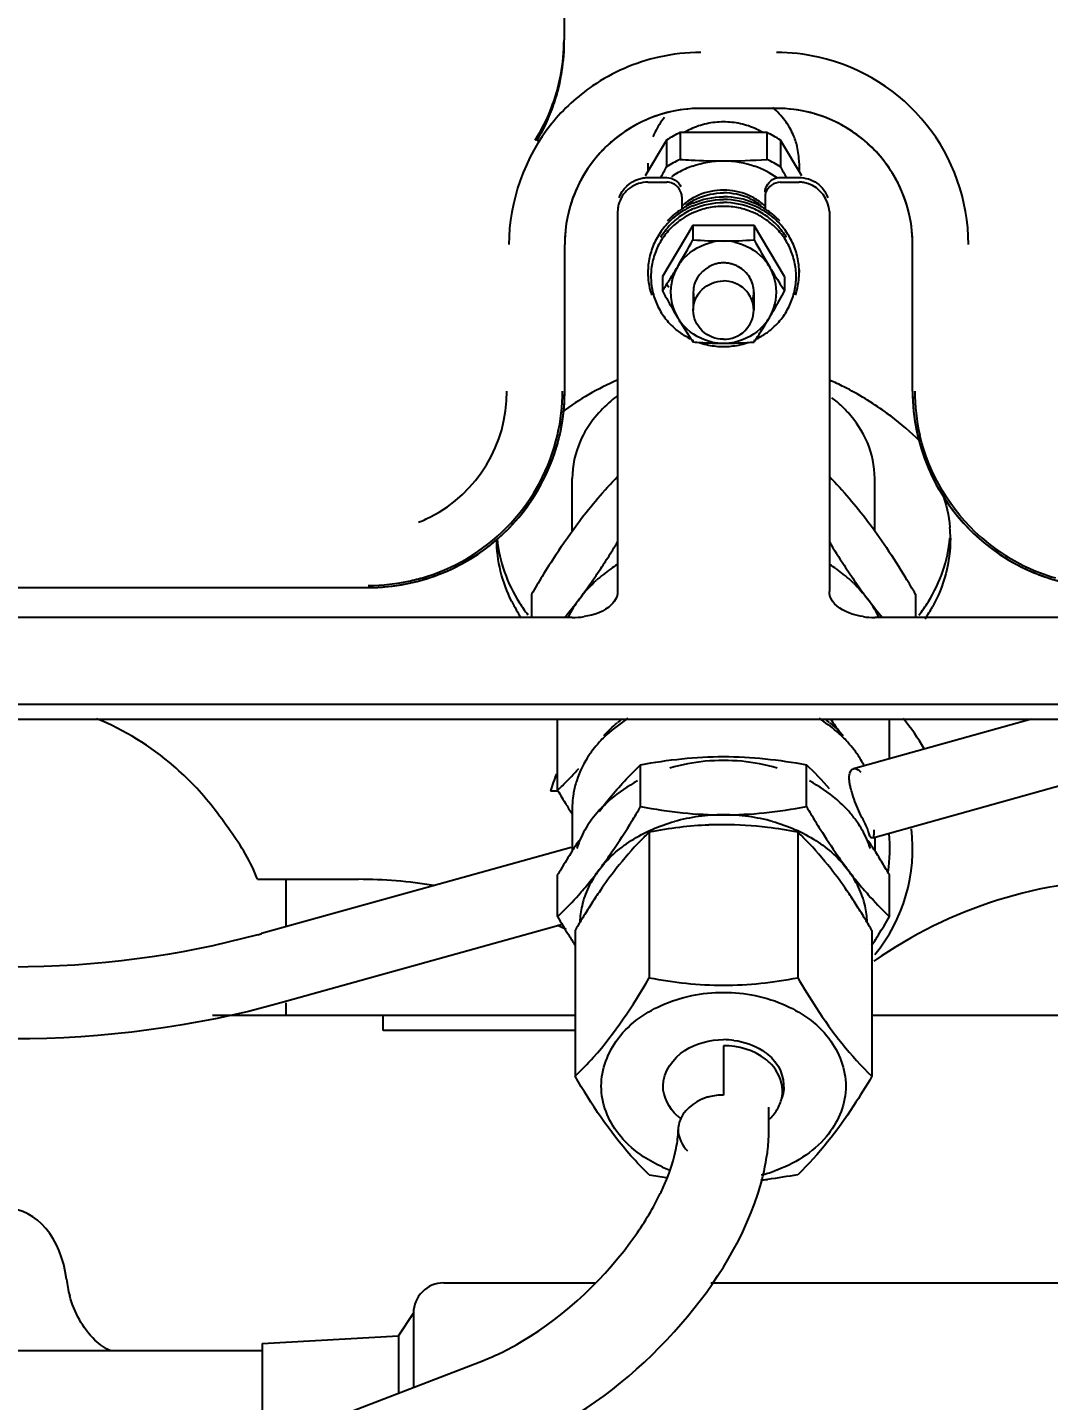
# Model space of a CAD drawing. Header units: millimetres. Extents: x 9130 to 9550, y -18883 to -17651.
# Drawn here: x 9354.284 to 9354.959, y -18045.991 to -18045.083 of the extents above; entities that cross this region are included whole.
import ezdxf

# ---------------------------------------------------------------- set-up
doc = ezdxf.new("R2010")
doc.units = ezdxf.units.MM
doc.layers.add('3884027_DKREDXF_CONTINUOUS_LINE', color=7, linetype='Continuous')
doc.styles.add('KOTE ZA MONNTAZU', font='simplex.shx', dxfattribs={"width": 0.7, "oblique": 8, "height": 3})
doc.dimstyles.new('KOTE ZA MONTAZU u cm', dxfattribs={"dimscale": 0, "dimtxt": 1.5, "dimasz": 1.5, "dimexe": 0.8, "dimexo": 0.1, "dimgap": 1, "dimtad": 1, "dimdec": 1, "dimlfac": 10, "dimzin": 12, "dimdsep": 46, "dimtxsty": 'KOTE ZA MONNTAZU', "dimcen": 1.5, "dimclrt": 1, "dimadec": 0, "dimazin": 0, "dimtfac": 1, "dimtdec": 1, "dimtmove": 0, "dimatfit": 3, "dimfxl": 1, "dimtolj": 2, "dimtzin": 0, "dimarcsym": 0})

# ---------------------------------------------------------------- blocks, each defined once
blk = doc.blocks.new('*D1102')
at = {"color": 0, "lineweight": -2, "transparency": 16777216}
for p, q in [((9345.4099, -18047.6265), (9345.4099, -18048.70739)), ((9359.4099, -18047.6265), (9359.4099, -18048.70739)), ((9346.0099, -18048.50739), (9358.8099, -18048.50739))]:
    blk.add_line(p, q, dxfattribs=at)
at = {"color": 0, "transparency": 16777216}
for points in [[(9346.0099, -18048.40739), (9346.0099, -18048.60739), (9345.4099, -18048.50739)], [(9358.8099, -18048.40739), (9358.8099, -18048.60739), (9359.4099, -18048.50739)]]:
    blk.add_solid(points, dxfattribs=at)
at = {"layer": 'Defpoints', "color": 0, "transparency": 16777216}
for p in [(9345.4099, -18047.5265), (9359.4099, -18047.5265), (9359.4099, -18048.50739)]:
    blk.add_point(p, dxfattribs=at)
at = {"color": 1, "transparency": 16777216, "insert": (9352.4099, -18047.70739), "char_height": 3, "width": 6.9231878, "attachment_point": 5, "style": 'KOTE ZA MONNTAZU'}
blk.add_mtext('\\A2;{\\H0.4x;140 cm}', dxfattribs=at)

msp = doc.modelspace()

# ---------------------------------------------------------------- linework, layer by layer
at = {"layer": '3884027_DKREDXF_CONTINUOUS_LINE', "color": 6, "linetype": 'Continuous'}
for p, q in [((9354.7789, -18045.1365), (9354.7289, -18045.1365)), ((9354.70628, -18045.15746), (9354.69211, -18045.18117)), ((9354.70628, -18045.15746), (9354.70628, -18045.17526)), ((9354.71523, -18045.15247), (9354.71523, -18045.17027)), ((9354.77258, -18045.15247), (9354.71523, -18045.15247)), ((9354.77258, -18045.15247), (9354.77258, -18045.17027)), ((9354.78152, -18045.15746), (9354.78152, -18045.17526)), ((9354.79569, -18045.18117), (9354.78152, -18045.15746)), ((9354.6939, -18045.17285), (9354.6939, -18045.17817)), ((9354.7939, -18045.17267), (9354.7939, -18045.17817)), ((9354.6939, -18045.18224), (9354.7064, -18045.18224)), ((9354.7814, -18045.18224), (9354.7939, -18045.18224)), ((9354.6939, -18045.18534), (9354.7064, -18045.18534)), ((9354.7814, -18045.18534), (9354.7939, -18045.18534)), ((9354.6739, -18045.20466), (9354.6739, -18045.45612)), ((9354.8139, -18045.20466), (9354.8139, -18045.45612)), ((9354.72369, -18045.21389), (9354.72369, -18045.22344)), ((9354.76411, -18045.21389), (9354.76411, -18045.22344)), ((9354.6389, -18045.3235), (9354.6389, -18045.2265)), ((9354.8689, -18045.3235), (9354.8689, -18045.2265)), ((9354.6939, -18045.2433), (9354.6939, -18045.24511)), ((9354.70349, -18045.2477), (9354.70349, -18045.25724)), ((9354.78432, -18045.2477), (9354.78432, -18045.25724)), ((9354.7939, -18045.2433), (9354.7939, -18045.24511)), ((9354.7239, -18045.25805), (9354.7239, -18045.26996)), ((9354.7639, -18045.25805), (9354.7639, -18045.26996)), ((9354.72369, -18045.28967), (9354.72369, -18045.29105)), ((9354.76411, -18045.28967), (9354.76411, -18045.29105)), ((9354.6439, -18045.41606), (9354.6439, -18045.38127)), ((9354.8439, -18045.41601), (9354.8439, -18045.38127)), ((9354.0589, -18045.4535), (9354.5089, -18045.4535)), ((9354.61688, -18045.45797), (9354.61688, -18045.47333)), ((9354.87092, -18045.45797), (9354.87092, -18045.47333)), ((9354.6439, -18045.47333), (9353.9039, -18045.47333)), ((9355.5839, -18045.47333), (9354.8439, -18045.47333)), ((9353.8339, -18045.53069), (9355.6539, -18045.53069)), ((9353.8339, -18045.54052), (9355.6539, -18045.54052)), ((9354.6342, -18045.58761), (9354.6342, -18045.54052)), ((9354.94751, -18045.54052), (9354.82983, -18045.57333)), ((9354.8536, -18045.5667), (9354.8536, -18045.54052)), ((9355.04928, -18045.56156), (9354.84261, -18045.61918)), ((9354.68905, -18045.5984), (9354.68905, -18045.57074)), ((9354.79875, -18045.5984), (9354.79875, -18045.57074)), ((9354.6342, -18045.58812), (9354.62947, -18045.58812)), ((9354.6439, -18045.5995), (9354.6439, -18045.62765)), ((9354.69483, -18045.61525), (9354.69483, -18045.71167)), ((9354.79298, -18045.61525), (9354.79298, -18045.71167)), ((9354.8439, -18045.61918), (9354.8439, -18045.62765)), ((9354.64312, -18045.62539), (9354.43852, -18045.68243)), ((9354.43568, -18045.6465), (9354.50258, -18045.6465)), ((9354.45464, -18045.67794), (9354.45464, -18045.6465)), ((9354.6342, -18045.67118), (9354.6342, -18045.64352)), ((9354.8536, -18045.67118), (9354.8536, -18045.64352)), ((9354.63736, -18045.67641), (9354.4513, -18045.72828)), ((9354.64575, -18045.68036), (9354.64575, -18045.77678)), ((9354.84205, -18045.68036), (9354.84205, -18045.77678)), ((9354.45464, -18045.7365), (9354.45464, -18045.72828)), ((9354.64575, -18045.7365), (9354.40607, -18045.7365)), ((9354.5189, -18045.7465), (9354.5189, -18045.7365)), ((9355.58575, -18045.7365), (9354.84205, -18045.7365)), ((9354.64575, -18045.7465), (9354.5189, -18045.7465)), ((9354.7739, -18045.81216), (9354.7739, -18045.79716)), ((9354.5589, -18045.9135), (9354.65877, -18045.9135)), ((9354.73558, -18045.9135), (9354.9939, -18045.9135)), ((9354.5289, -18045.9485), (9354.5389, -18045.9335)), ((9354.5389, -18045.9335), (9354.5389, -18045.98256)), ((9354.4389, -18045.9535), (9354.5289, -18045.9485)), ((9354.5289, -18045.9485), (9354.5289, -18045.9864)), ((9354.4389, -18045.9585), (9353.8089, -18045.9585)), ((9354.12482, -18046.14178), (9354.58515, -18045.96478))]:
    msp.add_line(p, q, dxfattribs=at)
at = {"layer": '3884027_DKREDXF_CONTINUOUS_LINE', "color": 7, "linetype": 'Continuous'}
for p, q in [((9354.7164, -18045.195), (9354.7164, -18045.20317)), ((9354.7714, -18045.195), (9354.7714, -18045.20317)), ((9354.72369, -18045.21389), (9354.70349, -18045.2477)), ((9354.76411, -18045.21389), (9354.72369, -18045.21389)), ((9354.78432, -18045.2477), (9354.76411, -18045.21389)), ((9354.70608, -18045.25204), (9354.70769, -18045.25473)), ((9354.7439, -18045.75655), (9354.7439, -18045.78918)), ((9354.4389, -18045.9535), (9354.4389, -18046.0035))]:
    msp.add_line(p, q, dxfattribs=at)
at = {"layer": '3884027_DKREDXF_CONTINUOUS_LINE', "color": 6, "linetype": 'Continuous'}
for centre, radius, start, end in [((9359.00686, -18045.06817), 4.3683, 179.99696, 180.30185), ((9354.50901, -18045.09205), 0.12961, 341.6956, 0.38377), ((9354.72897, -18045.22694), 0.12741, 90.0311, 102.60193), ((9354.77883, -18045.22694), 0.12741, 77.39957, 89.96908), ((9354.7789, -18045.22643), 0.1269, 359.96738, 77.38031), ((9354.72935, -18045.22693), 0.12756, 124.36176, 140.88464), ((9354.51307, -18045.09101), 0.12541, 328.02122, 338.66133), ((9354.51205, -18045.09311), 0.12639, 332.71044, 338.9266), ((9354.51082, -18045.09262), 0.12772, 338.92073, 341.68073), ((9354.7289, -18045.2265), 0.09, 90, 180), ((9354.74542, -18045.17349), 0.04866, 36.50734, 50.34484), ((9354.7789, -18045.2265), 0.09, 0, 90), ((9354.74382, -18045.19674), 0.05129, 102.43157, 114.91813), ((9354.74392, -18045.1973), 0.05186, 90.01647, 102.40606), ((9354.74389, -18045.1973), 0.05186, 77.59394, 89.98353), ((9354.74399, -18045.19674), 0.05129, 65.08187, 77.56843), ((9354.74553, -18045.17342), 0.04853, 23.77308, 36.51411), ((9354.51423, -18045.09422), 0.12394, 329.08385, 332.70571), ((9354.73988, -18045.17222), 0.04587, 154.00585, 158.45281), ((9354.74339, -18045.2135), 0.06721, 114.77584, 123.51901), ((9354.74356, -18045.19612), 0.05062, 114.94968, 119.87677), ((9354.74424, -18045.19612), 0.05062, 60.12323, 65.05032), ((9354.74441, -18045.2135), 0.06721, 56.48099, 65.22416), ((9354.74726, -18045.17264), 0.04663, 13.64661, 23.75567), ((9354.74716, -18045.17256), 0.04671, 0.08272, 13.52354), ((9353.74672, -18044.64285), 1.09736, 330.58486, 330.97652), ((9354.74339, -18045.23129), 0.06721, 114.77584, 123.51901), ((9354.74365, -18045.23239), 0.06111, 109.37714, 119.13466), ((9354.74831, -18044.65806), 0.51328, 266.30421, 267.12328), ((9354.74423, -18044.74442), 0.42682, 267.0889, 269.95608), ((9354.74418, -18045.23229), 0.06101, 54.72602, 70.61273), ((9354.74434, -18045.23144), 0.06737, 60.85251, 65.21874), ((9354.74457, -18045.23104), 0.06691, 56.47138, 60.85765), ((9355.73572, -18044.64584), 1.09123, 209.02272, 209.44279), ((9354.74328, -18045.23169), 0.06033, 119.15429, 124.05482), ((9354.69288, -18045.20506), 0.01902, 160.57837, 169.5217), ((9354.74329, -18045.24524), 0.0501, 121.27607, 125.05561), ((9354.7436, -18045.24577), 0.05072, 113.27325, 121.26956), ((9354.7436, -18045.24758), 0.05071, 113.27167, 120.26862), ((9354.74357, -18045.2328), 0.04037, 114.94622, 127.56354), ((9354.74383, -18045.25063), 0.04929, 101.60114, 113.24761), ((9354.74391, -18045.25111), 0.04977, 90.01339, 101.58055), ((9354.74389, -18045.25111), 0.04977, 78.41945, 89.98661), ((9354.74397, -18045.25063), 0.04929, 66.75239, 78.39886), ((9354.74423, -18045.2328), 0.04037, 52.43646, 65.05378), ((9354.7442, -18045.24577), 0.05072, 58.73044, 66.72675), ((9354.7442, -18045.24758), 0.05071, 59.73138, 66.72833), ((9354.74452, -18045.24524), 0.0501, 54.94439, 58.72393), ((9354.74299, -18045.24481), 0.04958, 125.05466, 136.97384), ((9354.74299, -18045.24662), 0.04958, 125.05466, 136.97384), ((9354.74302, -18045.24915), 0.04759, 125.05466, 136.97384), ((9354.74323, -18045.24696), 0.04999, 122.58882, 125.05775), ((9354.74331, -18045.24956), 0.0481, 121.23127, 125.05552), ((9354.74342, -18045.24726), 0.05034, 120.27202, 122.58929), ((9354.7436, -18045.25004), 0.04866, 113.27043, 121.22786), ((9354.7442, -18045.25004), 0.04866, 58.77214, 66.72957), ((9354.74449, -18045.24956), 0.0481, 54.94448, 58.76873), ((9354.74438, -18045.24726), 0.05034, 57.41071, 59.72798), ((9354.74457, -18045.24696), 0.04999, 54.94225, 57.41118), ((9354.74478, -18045.24915), 0.04759, 43.02616, 54.94534), ((9354.74481, -18045.24481), 0.04958, 43.02616, 54.94534), ((9354.74481, -18045.24662), 0.04958, 43.02616, 54.94534), ((9354.74148, -18045.2454), 0.04763, 149.13312, 161.37365), ((9354.74225, -18045.24589), 0.04854, 137.00678, 149.09429), ((9354.74231, -18045.24845), 0.0466, 137.00678, 149.09429), ((9354.74549, -18045.24845), 0.0466, 30.90571, 42.99322), ((9354.74555, -18045.24589), 0.04854, 30.90571, 42.99322), ((9354.74632, -18045.2454), 0.04763, 18.62635, 30.86688), ((9354.74092, -18045.24517), 0.04702, 161.41665, 173.76253), ((9354.74158, -18045.24798), 0.04573, 149.13312, 161.37365), ((9354.74391, -18045.26054), 0.03629, 90.01359, 101.58444), ((9354.74389, -18045.26054), 0.03629, 78.41556, 89.98641), ((9354.74622, -18045.24798), 0.04573, 18.62635, 30.86688), ((9354.74688, -18045.24517), 0.04702, 6.23747, 18.58335), ((9354.74104, -18045.24776), 0.04514, 161.41665, 173.76253), ((9354.74276, -18045.25861), 0.03399, 137.01306, 149.09151), ((9354.74505, -18045.25861), 0.03399, 30.90849, 42.98694), ((9354.74676, -18045.24776), 0.04514, 6.23747, 18.58335), ((9354.74058, -18045.24511), 0.04668, 173.79277, 180.0017), ((9354.74062, -18045.24511), 0.04672, 179.99974, 183.3025), ((9354.74052, -18045.24512), 0.04662, 183.30223, 186.20924), ((9354.74071, -18045.2477), 0.04481, 173.79277, 186.20723), ((9355.13941, -18045.02285), 0.42547, 210.86871, 211.51216), ((9354.74558, -18045.25826), 0.03336, 18.63084, 30.86366), ((9355.16977, -18045.00391), 0.46125, 211.54747, 213.31465), ((9354.74709, -18045.2477), 0.04481, 353.79277, 6.20723), ((9354.74722, -18045.24511), 0.04668, 359.9983, 6.20723), ((9354.74729, -18045.24512), 0.04662, 353.79076, 356.69777), ((9354.74718, -18045.24511), 0.04672, 356.6975, 0.00026), ((9354.74092, -18045.24505), 0.04702, 186.23747, 198.58335), ((9354.74104, -18045.24764), 0.04514, 186.23747, 198.58335), ((9354.24655, -18044.96279), 0.61311, 329.99986, 331.29698), ((9354.74676, -18045.24764), 0.04514, 341.41665, 353.76253), ((9354.74688, -18045.24505), 0.04702, 341.41665, 353.76253), ((9354.74158, -18045.24742), 0.04573, 198.62635, 210.86688), ((9354.74622, -18045.24742), 0.04573, 329.13312, 341.37365), ((9354.74231, -18045.24695), 0.0466, 210.90571, 222.99322), ((9355.09269, -18045.04813), 0.44177, 210.89347, 213.02941), ((9354.7424, -18045.25773), 0.03357, 210.8725, 214.62396), ((9354.74505, -18045.25749), 0.03399, 317.01306, 329.09151), ((9354.40901, -18045.05666), 0.42547, 328.48784, 329.13129), ((9354.74558, -18045.25784), 0.03336, 329.13634, 341.36916), ((9354.3812, -18045.04018), 0.4578, 329.14657, 329.96169), ((9354.74549, -18045.24695), 0.0466, 317.00678, 329.09429), ((9354.74283, -18045.24646), 0.04731, 223.00147, 230.36395), ((9354.74312, -18045.24612), 0.04776, 230.3554, 234.94125), ((9354.74282, -18045.25744), 0.03407, 214.62862, 222.98263), ((9354.39634, -18045.04881), 0.44037, 327.25354, 328.47934), ((9354.74468, -18045.24612), 0.04776, 305.05875, 309.6446), ((9354.74498, -18045.24646), 0.04731, 309.63605, 316.99853), ((9354.7435, -18045.24554), 0.04845, 234.96194, 243.93274), ((9355.16546, -18045.00107), 0.52844, 213.00601, 213.28093), ((9354.74844, -18044.96098), 0.33099, 265.71232, 266.62074), ((9354.74383, -18045.24475), 0.04931, 251.89512, 258.40277), ((9354.74538, -18045.01272), 0.27917, 266.62239, 267.66215), ((9354.74391, -18045.24429), 0.04977, 258.41945, 269.98661), ((9354.74401, -18045.04751), 0.24435, 267.64894, 269.97362), ((9354.74391, -18045.25557), 0.03629, 258.41556, 269.98641), ((9354.74389, -18045.25557), 0.03629, 270.01359, 281.58444), ((9354.74355, -18045.03542), 0.25644, 270.07754, 273.51493), ((9354.74389, -18045.24429), 0.04977, 270.01339, 281.58055), ((9354.74397, -18045.24475), 0.04931, 281.59721, 288.17058), ((9354.73926, -18044.95966), 0.33232, 273.45269, 274.28779), ((9354.32395, -18045.00213), 0.52651, 326.71953, 326.99773), ((9354.35521, -18045.02245), 0.48923, 326.99833, 327.26167), ((9354.7443, -18045.24554), 0.04844, 296.07776, 305.0381), ((9354.73831, -18045.49), 0.18951, 63.27292, 66.40735), ((9354.73409, -18045.49834), 0.19886, 54.07699, 63.26713), ((9354.5089, -18045.3235), 0.13, 270, 0), ((9354.50796, -18045.32421), 0.09267, 297.10433, 0.43609), ((9354.50844, -18045.32348), 0.12901, 346.94211, 359.98915), ((9354.72754, -18045.39808), 0.0894, 126.76644, 130.53769), ((9354.76146, -18045.39671), 0.08758, 46.11393, 51.80179), ((9354.9989, -18045.3235), 0.13, 180, 270), ((9354.99936, -18045.32348), 0.12901, 180.01074, 193.05668), ((9354.76554, -18045.3924), 0.08164, 43.18036, 46.08065), ((9354.76728, -18045.39076), 0.07925, 41.96535, 43.16993), ((9354.73196, -18045.50132), 0.20252, 52.70467, 54.08407), ((9354.72459, -18045.51067), 0.21443, 45.91795, 52.65249), ((9354.5089, -18045.32356), 0.12854, 287.50362, 346.92837), ((9354.50731, -18045.32291), 0.09412, 291.81119, 297.09757), ((9354.80637, -18045.4214), 0.08753, 0.31315, 5.07118), ((9354.99924, -18045.32306), 0.12913, 228.6984, 244.70261), ((9354.14185, -18045.0985), 0.62337, 327.46197, 328.59527), ((9355.31882, -18045.11537), 0.59142, 211.37748, 213.13527), ((9355.1231, -18045.75178), 0.58526, 146.85894, 148.51228), ((9354.23941, -18045.16074), 0.50765, 326.16848, 327.46222), ((9354.73088, -18045.52829), 0.1067, 122.39349, 125.39365), ((9354.75692, -18045.52829), 0.1067, 54.60635, 57.60651), ((9355.20204, -18045.19148), 0.45203, 213.14874, 214.91623), ((9354.50889, -18045.32346), 0.12864, 282.58682, 287.49682), ((9355.27976, -18045.84804), 0.76913, 148.49295, 149.52558), ((9354.34272, -18045.23087), 0.38278, 323.0541, 325.79009), ((9354.28752, -18045.19281), 0.44983, 325.73355, 326.14914), ((9354.72519, -18045.52076), 0.09726, 128.63557, 132.31433), ((9354.7282, -18045.52452), 0.10207, 125.39331, 128.63945), ((9354.7596, -18045.52452), 0.10207, 51.36055, 54.60669), ((9354.76261, -18045.52076), 0.09726, 47.68566, 51.36443), ((9354.20185, -18045.85173), 0.77633, 30.47765, 31.4279), ((9354.99893, -18045.32342), 0.12868, 244.75863, 253.94212), ((9354.50882, -18045.32307), 0.12903, 270.0337, 282.57555), ((9354.76504, -18045.51807), 0.09363, 46.15134, 47.67207), ((9355.13463, -18045.23851), 0.36983, 214.91889, 216.97368), ((9354.69616, -18045.4163), 0.10327, 206.65652, 213.58174), ((9354.70164, -18045.40477), 0.10977, 212.35309, 217.44606), ((9354.3944, -18045.26949), 0.31826, 320.74734, 323.01811), ((9355.08981, -18045.27228), 0.31371, 216.97014, 219.87242), ((9354.78587, -18045.40463), 0.11008, 322.36627, 328.10349), ((9354.78974, -18045.41507), 0.10553, 325.93348, 330.97938), ((9354.41122, -18045.28308), 0.29664, 320.08811, 320.72534), ((9354.64394, -18045.4221), 0.05122, 269.95931, 278.67742), ((9354.84386, -18045.4221), 0.05122, 261.32258, 270.04069), ((9354.78087, -18045.50582), 0.07352, 26.24993, 27.435), ((9354.72942, -18045.61077), 0.08781, 126.73693, 129.34462), ((9354.75838, -18045.61077), 0.08781, 50.65595, 53.26305), ((9355.1226, -18045.33555), 0.36984, 213.66725, 215.27923), ((9354.7589, -18045.6265), 0.135, 29.40726, 39.73008), ((9354.7184, -18045.60727), 0.07652, 139.15067, 143.52372), ((9354.72262, -18045.61097), 0.08214, 132.84059, 139.12716), ((9354.76222, -18045.61408), 0.08644, 47.12367, 49.15284), ((9354.76518, -18045.61097), 0.08214, 40.87284, 47.15941), ((9354.76941, -18045.60727), 0.07652, 36.47637, 40.84933), ((9354.7158, -18045.60532), 0.07328, 143.54075, 145.57385), ((9354.772, -18045.60532), 0.07328, 34.42615, 36.45935), ((9354.77489, -18045.6034), 0.06981, 27.33613, 34.46024), ((9354.46513, -18045.41034), 0.24497, 315.0008, 318.346), ((9354.74339, -18045.69376), 0.12585, 95.26161, 106.123), ((9354.7439, -18045.69832), 0.13043, 84.6974, 95.3026), ((9354.74441, -18045.69376), 0.12585, 73.877, 84.73839), ((9354.62773, -18045.74984), 0.24764, 41.2018, 46.32041), ((9354.7589, -18045.6265), 0.135, 158.3588, 163.48243), ((9354.45907, -18045.4043), 0.25353, 313.98762, 315.00387), ((9354.70491, -18045.59986), 0.06104, 162.16026, 170.06409), ((9354.45477, -18045.39987), 0.2597, 313.70247, 313.99022), ((9355.21203, -18045.24755), 0.67047, 210.47765, 211.4279), ((9354.70269, -18045.59951), 0.05879, 173.2091, 179.98457), ((9354.70363, -18045.59962), 0.05974, 170.08566, 173.2157), ((9355.11259, -18045.30823), 0.55398, 211.43612, 212.21506), ((9354.11347, -18045.25968), 0.66785, 328.53982, 329.52373), ((9354.74421, -18045.33621), 0.26765, 264.15833, 269.93457), ((9354.74359, -18045.3362), 0.26766, 270.06547, 275.84275), ((9355.37433, -18045.25968), 0.66785, 210.47627, 211.46018), ((9354.77036, -18045.65151), 0.07531, 34.46328, 40.41509), ((9354.18807, -18045.3051), 0.58051, 328.29347, 328.52106), ((9354.74324, -18045.72271), 0.1188, 97.65831, 105.53902), ((9354.74503, -18045.8614), 0.25106, 92.47093, 96.91313), ((9354.74389, -18045.72727), 0.12342, 89.99353, 97.67439), ((9354.74392, -18045.84115), 0.23079, 90.00472, 92.41289), ((9354.74391, -18045.72727), 0.12342, 82.32561, 90.00647), ((9354.74456, -18045.72271), 0.1188, 74.46098, 82.34169), ((9355.28125, -18045.31648), 0.55881, 211.4736, 212.0922), ((9354.77427, -18045.64879), 0.07054, 29.62833, 34.44084), ((9355.04455, -18045.88001), 0.47354, 146.83202, 147.78874), ((9354.85053, -18045.77785), 0.22514, 135.78959, 142.0615), ((9354.85088, -18045.77859), 0.22591, 133.69312, 135.71827), ((9354.63692, -18045.77859), 0.22591, 44.28155, 46.30688), ((9354.63727, -18045.77785), 0.22514, 37.93795, 44.21021), ((9354.44324, -18045.88002), 0.47356, 32.21128, 33.16737), ((9354.7589, -18045.6265), 0.11, 320.60573, 6.9855), ((9354.7539, -18045.6265), 0.1, 351.23794, 5.90019), ((9355.14587, -18045.94358), 0.59316, 147.81015, 149.20529), ((9354.38728, -18045.91537), 0.53975, 31.70324, 32.2199), ((9354.40645, -18045.44814), 0.31941, 323.02634, 325.08169), ((9355.08134, -18045.44814), 0.3194, 214.91894, 216.97368), ((9354.31502, -18045.95987), 0.62461, 30.81455, 31.69298), ((9354.50258, -18045.9465), 0.3, 80.45515, 90), ((9355.25657, -18046.01003), 0.72227, 149.17351, 149.50657), ((9354.44206, -18045.4749), 0.27486, 320.7474, 323.01811), ((9355.04574, -18045.4749), 0.27486, 216.98188, 219.25334), ((9355.01522, -18045.9465), 0.3, 90, 124.95969), ((9354.23123, -18046.01003), 0.72227, 30.49343, 30.82649), ((9354.46378, -18045.49264), 0.24682, 314.05631, 318.3326), ((9354.4606, -18045.48998), 0.25096, 318.36216, 320.73561), ((9354.96978, -18045.8639), 0.37225, 145.70202, 147.19827), ((9354.51801, -18045.8639), 0.37226, 32.80154, 34.29766), ((9355.02719, -18045.48999), 0.25095, 219.26515, 221.63877), ((9355.02402, -18045.49264), 0.24682, 221.66833, 225.94369), ((9354.7055, -18045.6767), 0.0566, 167.02493, 178.03607), ((9355.04696, -18045.91365), 0.46408, 147.19695, 148.46291), ((9354.44083, -18045.91366), 0.46409, 31.53699, 32.80286), ((9354.7823, -18045.6767), 0.0566, 1.96394, 12.97507), ((9354.45509, -18045.48376), 0.25925, 313.70228, 314.07259), ((9355.1957, -18045.34086), 0.65145, 210.46702, 211.67852), ((9355.14526, -18045.97409), 0.57947, 148.45385, 149.35174), ((9354.34254, -18045.97409), 0.57947, 30.64827, 31.54605), ((9354.29315, -18045.34149), 0.65023, 328.30465, 329.53375), ((9355.03271, -18045.48376), 0.25925, 225.92741, 226.29772), ((9354.28348, -18045.12636), 0.57728, 285.31148, 285.5793), ((9354.50258, -18045.9465), 0.3, 62.75668, 63.98152), ((9355.08434, -18045.40941), 0.52068, 211.69457, 212.61017), ((9355.21468, -18046.01542), 0.66026, 149.33671, 149.50475), ((9354.27312, -18046.01542), 0.66026, 30.49525, 30.66329), ((9354.38273, -18045.3965), 0.54511, 327.90369, 328.27718), ((9354.41934, -18045.41949), 0.50187, 327.38109, 327.90548), ((9354.65142, -18045.81143), 0.12251, 353.94455, 355.6813), ((9354.65612, -18045.8118), 0.11779, 355.68538, 356.82249), ((9354.66256, -18045.81212), 0.11134, 356.80386, 359.97813), ((9354.74042, -18045.75327), 0.09136, 246.18702, 249.2451), ((9354.7567, -18045.50938), 0.33822, 259.4591, 261.40148), ((9354.74086, -18045.57771), 0.2692, 275.89047, 276.85063), ((9354.74549, -18045.74796), 0.097, 284.08174, 289.23966), ((9354.60258, -18045.80152), 0.17243, 341.96974, 344.02113), ((9354.5589, -18045.9335), 0.02, 90, 180)]:
    msp.add_arc(centre, radius, start, end, dxfattribs=at)
at = {"layer": '3884027_DKREDXF_CONTINUOUS_LINE', "color": 7, "linetype": 'Continuous'}
for centre, radius, start, end in [((9354.74391, -18045.23203), 0.04148, 90.01339, 101.58055), ((9354.74417, -18045.23109), 0.04049, 54.97511, 66.73004), ((9354.74357, -18045.24739), 0.04859, 113.26996, 125.02489), ((9354.74321, -18045.23046), 0.03973, 125.05564, 132.7072), ((9354.74423, -18045.24739), 0.04859, 54.97511, 66.73004), ((9354.74459, -18045.23046), 0.03973, 47.2928, 54.94436), ((9354.74302, -18045.24656), 0.04759, 125.05466, 136.97384), ((9354.74478, -18045.24656), 0.04759, 43.02616, 54.94534), ((9354.74231, -18045.24586), 0.0466, 137.00678, 149.09429), ((9354.74549, -18045.24586), 0.0466, 30.90571, 42.99322), ((9354.33292, -18045.01326), 0.44367, 327.34109, 328.27219), ((9354.74184, -18045.25809), 0.03294, 161.43427, 178.2306), ((9354.34898, -18045.02318), 0.4248, 328.27186, 329.12867), ((9354.74223, -18045.25826), 0.03336, 149.13634, 161.36916), ((9354.28542, -18044.98274), 0.50013, 326.71096, 327.33442), ((9355.2261, -18044.97126), 0.59574, 208.68814, 210.18125), ((9354.74261, -18045.25808), 0.01871, 164.43336, 179.9288), ((9354.74261, -18045.25803), 0.01871, 180.0712, 195.56664), ((9354.74519, -18045.25803), 0.01871, 344.43336, 359.9288), ((9354.74223, -18045.25784), 0.03336, 198.63084, 210.86366), ((9355.09988, -18045.04413), 0.45, 210.24058, 210.86042), ((9354.74391, -18045.80453), 0.05197, 82.37214, 90.00636), ((9354.74334, -18045.82536), 0.03612, 104.46405, 108.46403), ((9354.75984, -18045.78641), 0.02306, 348.31666, 1.25449), ((9354.73724, -18045.77661), 0.03558, 227.66274, 232.26429), ((9354.73184, -18045.81219), 0.01794, 164.63244, 179.89392)]:
    msp.add_arc(centre, radius, start, end, dxfattribs=at)
at = {"layer": '3884027_DKREDXF_CONTINUOUS_LINE', "color": 6, "linetype": 'Continuous'}
for centre, major_axis, ratio, start_param, end_param in [((9354.7289, -18045.2265), (-0.09, 0), 1, -1.31477, -0.887459), ((9354.7289, -18045.2265), (0, -0.09), 1, -3.141593, -2.885567), ((9354.7789, -18045.2265), (0, -0.09), 1, -3.397619, -3.141593), ((9354.7789, -18045.2265), (-0.09, 0), 1, -1.870212, -1.826822), ((9354.7789, -18045.2265), (0, -0.09), 1, -3.824908, -3.441009), ((9354.7289, -18045.2265), (0, -0.09), 1, -2.458255, -2.36567), ((9354.7789, -18045.2265), (-0.09, 0), 1, -2.436957, -2.254112), ((9354.7289, -18045.2265), (-0.09, 0), 1, -0.794873, -0.704607), ((9354.7289, -18045.2265), (0, -0.09), 1, -2.275403, -1.903488), ((9354.7789, -18045.2265), (0, -0.09), 1, -4.18031, -4.007753), ((9354.7789, -18045.2265), (-0.09, 0), 1, -2.873898, -2.609514), ((9354.7289, -18045.2265), (0, -0.09), 1, -1.838491, -1.570796), ((9354.7289, -18045.2265), (-0.09, 0), 1, -0.332692, -0.267694), ((9354.7789, -18045.2265), (0, -0.09), 1, 1.570796, 1.838491), ((9354.7439, -18045.55139), (0, -0.24981), 0.830023, -2.795945, -2.599452), ((9354.5089, -18045.3235), (-0.13, 0), 1, 2.891632, 3.141593), ((9354.9989, -18045.3235), (-0.13, 0), 1, 0, 0.208007), ((9354.5089, -18045.3235), (0, -0.13), 1, 1.121301, 1.320835), ((9354.9989, -18045.3235), (0, -0.13), 1, -1.362789, -1.328546), ((9354.9989, -18045.3235), (-0.13, 0), 1, 0.24225, 0.677345), ((9354.5089, -18045.3235), (-0.13, 0), 1, 2.486384, 2.692097), ((9354.5089, -18045.3235), (0, -0.13), 1, 0.872583, 0.915588), ((9354.5089, -18045.3235), (-0.13, 0), 1, 2.24737, 2.44338), ((9354.9989, -18045.3235), (0, -0.13), 1, -0.893452, -0.461437), ((9354.5089, -18045.3235), (-0.13, 0), 1, 2.004597, 2.20994), ((9354.5089, -18045.3235), (0, -0.13), 1, 0.639143, 0.676573), ((9354.5089, -18045.3235), (0, -0.13), 1, 0.195236, 0.4338), ((9354.9989, -18045.3235), (-0.13, 0), 1, 1.10936, 1.183237), ((9354.9989, -18045.3235), (0, -0.13), 1, -0.387559, 0), ((9354.5089, -18045.3235), (-0.13, 0), 1, 1.570796, 1.766032), ((9354.26996, -18045.92003), (0, -0.0557), 0.718116, -4.549165, -3.141593), ((9354.3489, -18045.90193), (0, -0.0557), 0.718116, -1.407573, -1.201887)]:
    msp.add_ellipse(centre, major_axis=major_axis, ratio=ratio, start_param=start_param, end_param=end_param, dxfattribs=at)
for points in [[(9354.62988, -18045.13665), (9354.6355, -18045.12227), (9354.63845, -18045.10657), (9354.63844, -18045.09113)], [(9354.70117, -18045.1026), (9354.68563, -18045.10608), (9354.67051, -18045.11265), (9354.65735, -18045.12163)], [(9354.63038, -18045.14645), (9354.61253, -18045.16843), (9354.60198, -18045.19819), (9354.602, -18045.22651)], [(9354.70492, -18045.14248), (9354.70246, -18045.14542), (9354.70033, -18045.14867), (9354.69866, -18045.15211)], [(9354.72337, -18045.17474), (9354.72992, -18045.17243), (9354.73696, -18045.17124), (9354.7439, -18045.17124)], [(9354.7439, -18045.17124), (9354.75346, -18045.17124), (9354.76303, -18045.17088), (9354.77258, -18045.17027)], [(9354.7439, -18045.17124), (9354.75084, -18045.17124), (9354.75788, -18045.17243), (9354.76443, -18045.17474)], [(9354.67487, -18045.1956), (9354.67674, -18045.18995), (9354.68211, -18045.18511), (9354.68777, -18045.18325)], [(9354.7064, -18045.18224), (9354.71006, -18045.18224), (9354.71418, -18045.18484), (9354.71562, -18045.18821)], [(9354.7714, -18045.1919), (9354.7714, -18045.18828), (9354.77422, -18045.18433), (9354.77758, -18045.18299)], [(9354.7939, -18045.18224), (9354.79802, -18045.18224), (9354.80235, -18045.18354), (9354.80569, -18045.18595)], [(9354.68211, -18045.18906), (9354.67886, -18045.1914), (9354.67628, -18045.19495), (9354.67495, -18045.19874)], [(9354.6939, -18045.18534), (9354.68978, -18045.18534), (9354.68545, -18045.18665), (9354.68211, -18045.18906)], [(9354.7164, -18045.195), (9354.7164, -18045.19139), (9354.71358, -18045.18744), (9354.71022, -18045.18609)], [(9354.72655, -18045.19619), (9354.73192, -18045.1937), (9354.73798, -18045.19237), (9354.7439, -18045.19237)], [(9354.76126, -18045.19619), (9354.75588, -18045.1937), (9354.74982, -18045.19237), (9354.7439, -18045.19237)], [(9354.7814, -18045.18534), (9354.77754, -18045.18534), (9354.77317, -18045.18834), (9354.77192, -18045.19199)], [(9354.8139, -18045.20466), (9354.8139, -18045.19701), (9354.80731, -18045.18874), (9354.80004, -18045.18636)], [(9354.80569, -18045.18595), (9354.80895, -18045.1883), (9354.81152, -18045.19184), (9354.81285, -18045.19563)], [(9354.72356, -18045.19918), (9354.72992, -18045.19644), (9354.73698, -18045.195), (9354.7439, -18045.195)], [(9354.72356, -18045.20099), (9354.72992, -18045.19826), (9354.73698, -18045.19682), (9354.7439, -18045.19682)], [(9354.76424, -18045.19918), (9354.75788, -18045.19644), (9354.75082, -18045.195), (9354.7439, -18045.195)], [(9354.76424, -18045.20099), (9354.75788, -18045.19826), (9354.75082, -18045.19682), (9354.7439, -18045.19682)], [(9354.71359, -18045.24115), (9354.71708, -18045.23531), (9354.72042, -18045.22939), (9354.72369, -18045.22344)], [(9354.71789, -18045.23543), (9354.72276, -18045.2302), (9354.72962, -18045.22642), (9354.73662, -18045.22498)], [(9354.72369, -18045.22344), (9354.73042, -18045.22394), (9354.73716, -18045.22424), (9354.7439, -18045.22424)], [(9354.7439, -18045.22424), (9354.75064, -18045.22424), (9354.75739, -18045.22394), (9354.76411, -18045.22344)], [(9354.75118, -18045.22498), (9354.75818, -18045.22642), (9354.76504, -18045.2302), (9354.76991, -18045.23543)], [(9354.76411, -18045.22344), (9354.76738, -18045.22939), (9354.77072, -18045.23531), (9354.77421, -18045.24115)], [(9354.77719, -18045.2685), (9354.77941, -18045.2619), (9354.77941, -18045.25421), (9354.77719, -18045.2476)], [(9354.73662, -18045.29112), (9354.72962, -18045.28968), (9354.72276, -18045.2859), (9354.71789, -18045.28067)], [(9354.76991, -18045.28067), (9354.76504, -18045.2859), (9354.75818, -18045.28968), (9354.75118, -18045.29112)], [(9354.66943, -18045.33014), (9354.66566, -18045.33337), (9354.66215, -18045.33693), (9354.65902, -18045.34078)], [(9354.83899, -18045.35759), (9354.83591, -18045.35035), (9354.83146, -18045.34361), (9354.82621, -18045.33776)], [(9354.65902, -18045.34078), (9354.65504, -18045.34568), (9354.65162, -18045.35113), (9354.64909, -18045.35691)], [(9354.64909, -18045.35691), (9354.64576, -18045.36452), (9354.64392, -18045.37297), (9354.64391, -18045.38127)], [(9354.84389, -18045.38127), (9354.8439, -18045.37321), (9354.84214, -18045.36501), (9354.83899, -18045.35759)], [(9354.91401, -18045.42007), (9354.89434, -18045.40277), (9354.87961, -18045.37814), (9354.87369, -18045.35263)], [(9354.64864, -18045.40952), (9354.65642, -18045.3992), (9354.66484, -18045.38932), (9354.6739, -18045.3801)], [(9354.81389, -18045.38009), (9354.82296, -18045.38931), (9354.83138, -18045.3992), (9354.83916, -18045.40952)], [(9354.88842, -18045.39068), (9354.8911, -18045.39806), (9354.89286, -18045.40584), (9354.89356, -18045.41366)], [(9354.63305, -18045.43182), (9354.63801, -18045.42423), (9354.64318, -18045.41676), (9354.64864, -18045.40952)], [(9354.83916, -18045.40952), (9354.84348, -18045.41526), (9354.84763, -18045.42113), (9354.85162, -18045.42709)], [(9354.59426, -18045.42132), (9354.59561, -18045.43615), (9354.60095, -18045.45094), (9354.60891, -18045.46352)], [(9354.87933, -18045.46279), (9354.88714, -18045.45023), (9354.89235, -18045.43551), (9354.89359, -18045.42078)], [(9354.8939, -18045.42092), (9354.89398, -18045.43655), (9354.88959, -18045.4526), (9354.88202, -18045.46626)], [(9354.60386, -18045.46263), (9354.59757, -18045.45007), (9354.59393, -18045.43572), (9354.59391, -18045.42167)], [(9354.85162, -18045.42709), (9354.856, -18045.43361), (9354.8602, -18045.44023), (9354.8643, -18045.44693)], [(9354.64864, -18045.46095), (9354.65193, -18045.45658), (9354.65567, -18045.45253), (9354.65971, -18045.44884)], [(9354.8299, -18045.45054), (9354.83325, -18045.45376), (9354.83637, -18045.45724), (9354.83916, -18045.46095)], [(9354.64864, -18045.46095), (9354.64572, -18045.46481), (9354.64314, -18045.46896), (9354.641, -18045.4733)], [(9354.84612, -18045.47195), (9354.84412, -18045.4681), (9354.84177, -18045.46441), (9354.83916, -18045.46095)], [(9354.66474, -18045.55146), (9354.66751, -18045.54837), (9354.67054, -18045.5455), (9354.67375, -18045.54287)], [(9354.6807, -18045.54013), (9354.67575, -18045.54322), (9354.67105, -18045.54677), (9354.66677, -18045.55074)], [(9354.81875, -18045.5487), (9354.81511, -18045.54555), (9354.81119, -18045.54269), (9354.8071, -18045.54013)], [(9354.81405, -18045.54287), (9354.81726, -18045.5455), (9354.82029, -18045.54837), (9354.82306, -18045.55146)], [(9354.65536, -18045.5639), (9354.65172, -18045.56919), (9354.64877, -18045.57505), (9354.64681, -18045.58116)], [(9354.68905, -18045.57074), (9354.70712, -18045.56739), (9354.72553, -18045.56529), (9354.7439, -18045.56529)], [(9354.7439, -18045.56529), (9354.76227, -18045.56529), (9354.78068, -18045.56739), (9354.79875, -18045.57074)], [(9354.68709, -18045.58145), (9354.68067, -18045.58485), (9354.67455, -18045.58894), (9354.66905, -18045.59369)], [(9354.81875, -18045.59369), (9354.81325, -18045.58894), (9354.80713, -18045.58485), (9354.80071, -18045.58145)], [(9354.66905, -18045.59369), (9354.66585, -18045.59646), (9354.66285, -18045.59946), (9354.66011, -18045.60268)], [(9354.82769, -18045.60268), (9354.82495, -18045.59946), (9354.82195, -18045.59646), (9354.81875, -18045.59369)], [(9354.83402, -18045.60274), (9354.8322, -18045.59863), (9354.83052, -18045.59446), (9354.82917, -18045.59019)], [(9354.66011, -18045.60268), (9354.65714, -18045.60617), (9354.65447, -18045.60994), (9354.65221, -18045.61391)], [(9354.68905, -18045.5984), (9354.6983, -18045.60012), (9354.70761, -18045.60152), (9354.71696, -18045.60247)], [(9354.77084, -18045.60247), (9354.78019, -18045.60152), (9354.78951, -18045.60012), (9354.79875, -18045.5984)], [(9354.66835, -18045.63097), (9354.67309, -18045.62419), (9354.6776, -18045.61724), (9354.68194, -18045.6102)], [(9354.68284, -18045.62088), (9354.6916, -18045.61525), (9354.70138, -18045.61104), (9354.71141, -18045.60825)], [(9354.77297, -18045.61216), (9354.76333, -18045.611), (9354.75361, -18045.61037), (9354.7439, -18045.61037)], [(9354.77639, -18045.60825), (9354.78642, -18045.61104), (9354.7962, -18045.61525), (9354.80496, -18045.62088)], [(9354.65221, -18045.61391), (9354.65001, -18045.61779), (9354.64817, -18045.62191), (9354.64681, -18045.62616)], [(9354.67113, -18045.62985), (9354.67476, -18045.62654), (9354.6787, -18045.62354), (9354.68284, -18045.62088)], [(9354.71481, -18045.61216), (9354.70812, -18045.61297), (9354.70145, -18045.61402), (9354.69483, -18045.61525)], [(9354.79298, -18045.61525), (9354.78634, -18045.61402), (9354.77967, -18045.61297), (9354.77297, -18045.61216)], [(9354.80496, -18045.62088), (9354.8091, -18045.62354), (9354.81304, -18045.62654), (9354.81667, -18045.62985)], [(9354.80783, -18045.61337), (9354.81156, -18045.61932), (9354.81542, -18045.62521), (9354.81945, -18045.63097)], [(9354.84099, -18045.62616), (9354.83963, -18045.62191), (9354.83779, -18045.61779), (9354.83559, -18045.61391)], [(9354.66163, -18045.64024), (9354.66445, -18045.6365), (9354.66766, -18045.63302), (9354.67113, -18045.62985)], [(9354.81667, -18045.62985), (9354.82014, -18045.63302), (9354.82335, -18045.6365), (9354.82617, -18045.64024)], [(9354.66163, -18045.64024), (9354.65893, -18045.64383), (9354.65656, -18045.64769), (9354.65463, -18045.65174)], [(9354.67297, -18045.63943), (9354.66923, -18045.64421), (9354.66568, -18045.64913), (9354.66226, -18045.65414)], [(9354.82554, -18045.65414), (9354.82213, -18045.64913), (9354.81857, -18045.64421), (9354.81484, -18045.63944)], [(9354.83317, -18045.65174), (9354.83125, -18045.64769), (9354.82887, -18045.64383), (9354.82617, -18045.64024)], [(9354.65463, -18045.65174), (9354.65277, -18045.65565), (9354.65131, -18045.65978), (9354.65034, -18045.66399)], [(9354.83746, -18045.66399), (9354.83649, -18045.65978), (9354.83503, -18045.65565), (9354.83317, -18045.65174)], [(9354.43592, -18045.68315), (9354.33174, -18045.71167), (9354.21606, -18045.71167), (9354.11188, -18045.68315)], [(9354.69483, -18045.71167), (9354.71099, -18045.71466), (9354.72746, -18045.71655), (9354.7439, -18045.71655)], [(9354.7439, -18045.71655), (9354.76034, -18045.71655), (9354.77681, -18045.71466), (9354.79298, -18045.71167)], [(9354.4513, -18045.72828), (9354.33738, -18045.76005), (9354.21042, -18045.76005), (9354.0965, -18045.72828)], [(9354.69098, -18045.83001), (9354.68539, -18045.8263), (9354.68022, -18045.82182), (9354.67591, -18045.81669)], [(9354.71261, -18045.8244), (9354.71339, -18045.82037), (9354.7139, -18045.81626), (9354.7139, -18045.81216)], [(9354.81189, -18045.81669), (9354.80303, -18045.82725), (9354.79045, -18045.835), (9354.77745, -18045.83954)], [(9354.70354, -18045.83685), (9354.69918, -18045.83493), (9354.69495, -18045.83264), (9354.69098, -18045.83001)], [(9354.76834, -18045.84899), (9354.77064, -18045.84094), (9354.77236, -18045.83268), (9354.77324, -18045.82436)], [(9354.79298, -18045.84189), (9354.78634, -18045.84312), (9354.77967, -18045.84418), (9354.77297, -18045.84498)], [(9354.59588, -18045.96014), (9354.601, -18045.95769), (9354.606, -18045.95499), (9354.61087, -18045.95208)], [(9354.58515, -18045.96478), (9354.58879, -18045.96338), (9354.59236, -18045.96182), (9354.59588, -18045.96014)]]:
    msp.add_open_spline(points, degree=3, dxfattribs=at)
for points, knots in [([(9354.68777, -18045.18325), (9354.68876, -18045.18293), (9354.69079, -18045.18242), (9354.69287, -18045.18224), (9354.6939, -18045.18224)], [0, 0, 0, 0, 0.504272, 1, 1, 1, 1]), ([(9354.77758, -18045.18299), (9354.77819, -18045.18275), (9354.77945, -18045.18237), (9354.78075, -18045.18224), (9354.7814, -18045.18224)], [0, 0, 0, 0, 0.503269, 1, 1, 1, 1]), ([(9354.71022, -18045.18609), (9354.70961, -18045.18585), (9354.70835, -18045.18548), (9354.70705, -18045.18534), (9354.7064, -18045.18534)], [0, 0, 0, 0, 0.503269, 1, 1, 1, 1]), ([(9354.77192, -18045.19199), (9354.77175, -18045.19248), (9354.77149, -18045.19347), (9354.7714, -18045.1945), (9354.7714, -18045.195)], [0, 0, 0, 0, 0.503927, 1, 1, 1, 1]), ([(9354.80004, -18045.18636), (9354.79904, -18045.18603), (9354.79701, -18045.18553), (9354.79493, -18045.18534), (9354.7939, -18045.18534)], [0, 0, 0, 0, 0.504272, 1, 1, 1, 1]), ([(9354.67419, -18045.2016), (9354.67409, -18045.20211), (9354.67395, -18045.20313), (9354.6739, -18045.20415), (9354.6739, -18045.20466)], [0, 0, 0, 0, 0.502743, 1, 1, 1, 1]), ([(9354.7239, -18045.26996), (9354.7239, -18045.265), (9354.72834, -18045.2546), (9354.73882, -18045.25064), (9354.7439, -18045.25064)], [0, 0, 0, 0, 0.493772, 1, 1, 1, 1]), ([(9354.7639, -18045.26996), (9354.7639, -18045.265), (9354.75946, -18045.2546), (9354.74898, -18045.25064), (9354.7439, -18045.25064)], [0, 0, 0, 0, 0.493772, 1, 1, 1, 1]), ([(9354.7439, -18045.28928), (9354.73882, -18045.28928), (9354.72834, -18045.28532), (9354.7239, -18045.27491), (9354.7239, -18045.26996)], [0, 0, 0, 0, 0.506228, 1, 1, 1, 1]), ([(9354.7439, -18045.28928), (9354.74898, -18045.28928), (9354.75946, -18045.28532), (9354.7639, -18045.27491), (9354.7639, -18045.26996)], [0, 0, 0, 0, 0.506228, 1, 1, 1, 1]), ([(9354.6739, -18045.45612), (9354.6739, -18045.45687), (9354.67372, -18045.45841), (9354.67321, -18045.45987), (9354.67288, -18045.46057)], [0, 0, 0, 0, 0.491327, 1, 1, 1, 1]), ([(9354.81492, -18045.46057), (9354.81459, -18045.45987), (9354.81408, -18045.45841), (9354.8139, -18045.45687), (9354.8139, -18045.45612)], [0, 0, 0, 0, 0.508673, 1, 1, 1, 1]), ([(9354.67288, -18045.46057), (9354.67216, -18045.46212), (9354.66696, -18045.46888), (9354.65822, -18045.47173), (9354.65167, -18045.47274)], [0, 0, 0, 0, 0.204588, 1, 1, 1, 1]), ([(9354.83614, -18045.47274), (9354.83369, -18045.47237), (9354.82574, -18045.47055), (9354.81738, -18045.46585), (9354.81492, -18045.46057)], [0, 0, 0, 0, 0.298811, 1, 1, 1, 1]), ([(9354.39398, -18045.58451), (9354.38961, -18045.57997), (9354.37065, -18045.56191), (9354.34786, -18045.5477), (9354.3294, -18045.54031)], [0, 0, 0, 0, 0.240579, 1, 1, 1, 1]), ([(9354.66163, -18045.60168), (9354.66389, -18045.59868), (9354.67239, -18045.58783), (9354.6818, -18045.57768), (9354.68905, -18045.57074)], [0, 0, 0, 0, 0.27208, 1, 1, 1, 1]), ([(9354.82703, -18045.57941), (9354.82703, -18045.57801), (9354.8272, -18045.57563), (9354.82891, -18045.57358), (9354.82982, -18045.57333)], [0, 0, 0, 0, 0.598036, 1, 1, 1, 1]), ([(9354.82982, -18045.57333), (9354.83056, -18045.57312), (9354.83254, -18045.57349), (9354.83395, -18045.57475), (9354.83467, -18045.57553)], [0, 0, 0, 0, 0.420248, 1, 1, 1, 1]), ([(9354.43568, -18045.6465), (9354.43174, -18045.63487), (9354.41765, -18045.61372), (9354.40279, -18045.59367), (9354.39398, -18045.58451)], [0, 0, 0, 0, 0.491363, 1, 1, 1, 1]), ([(9354.82762, -18045.58436), (9354.82744, -18045.58349), (9354.82716, -18045.58185), (9354.82703, -18045.58019), (9354.82703, -18045.57941)], [0, 0, 0, 0, 0.534143, 1, 1, 1, 1]), ([(9354.82917, -18045.59019), (9354.82886, -18045.58919), (9354.82829, -18045.58726), (9354.82782, -18045.58531), (9354.82762, -18045.58436)], [0, 0, 0, 0, 0.517775, 1, 1, 1, 1]), ([(9354.84261, -18045.61919), (9354.84089, -18045.61968), (9354.83886, -18045.61021), (9354.8358, -18045.60678), (9354.83402, -18045.60274)], [0, 0, 0, 0, 0.287604, 1, 1, 1, 1]), ([(9354.84331, -18045.61368), (9354.84331, -18045.615), (9354.84316, -18045.61651), (9354.84313, -18045.61903), (9354.84261, -18045.61919)], [0, 0, 0, 0, 0.707371, 1, 1, 1, 1]), ([(9354.64575, -18045.77678), (9354.64996, -18045.77276), (9354.66895, -18045.75319), (9354.68396, -18045.73012), (9354.69483, -18045.71167)], [0, 0, 0, 0, 0.213566, 1, 1, 1, 1]), ([(9354.79298, -18045.71167), (9354.79688, -18045.7183), (9354.81103, -18045.74154), (9354.82794, -18045.76329), (9354.84205, -18045.77678)], [0, 0, 0, 0, 0.282947, 1, 1, 1, 1]), ([(9354.67591, -18045.81669), (9354.66867, -18045.80806), (9354.65868, -18045.78569), (9354.67091, -18045.74986), (9354.70284, -18045.7266), (9354.72985, -18045.72129), (9354.7439, -18045.72129)], [0, 0, 0, 0, 0.229454, 0.456119, 0.7137, 1, 1, 1, 1]), ([(9354.7439, -18045.72129), (9354.75795, -18045.72129), (9354.78496, -18045.7266), (9354.8169, -18045.74986), (9354.82912, -18045.7857), (9354.81913, -18045.80807), (9354.81189, -18045.81669)], [0, 0, 0, 0, 0.286301, 0.543878, 0.770541, 1, 1, 1, 1]), ([(9354.69483, -18045.84189), (9354.69062, -18045.83787), (9354.67163, -18045.8183), (9354.65662, -18045.79523), (9354.64575, -18045.77678)], [0, 0, 0, 0, 0.213566, 1, 1, 1, 1]), ([(9354.84205, -18045.77678), (9354.83814, -18045.78342), (9354.82399, -18045.80665), (9354.80709, -18045.8284), (9354.79298, -18045.84189)], [0, 0, 0, 0, 0.282947, 1, 1, 1, 1]), ([(9354.7021, -18045.85438), (9354.70339, -18045.85173), (9354.70776, -18045.84207), (9354.71116, -18045.83191), (9354.71261, -18045.8244)], [0, 0, 0, 0, 0.278352, 1, 1, 1, 1]), ([(9354.61087, -18045.95208), (9354.64028, -18045.93451), (9354.6741, -18045.90235), (9354.69746, -18045.86393), (9354.7021, -18045.85438)], [0, 0, 0, 0, 0.763383, 1, 1, 1, 1]), ([(9354.62359, -18046.01339), (9354.65671, -18045.99719), (9354.71443, -18045.95092), (9354.75555, -18045.88865), (9354.76654, -18045.85489)], [0, 0, 0, 0, 0.509492, 1, 1, 1, 1]), ([(9354.33877, -18045.95851), (9354.3349, -18045.95682), (9354.32214, -18045.9475), (9354.3146, -18045.93285), (9354.31159, -18045.92201)], [0, 0, 0, 0, 0.273094, 1, 1, 1, 1])]:
    msp.add_open_spline(points, degree=3, knots=knots, dxfattribs=at)
at = {"layer": '3884027_DKREDXF_CONTINUOUS_LINE', "color": 7, "linetype": 'Continuous'}
for points in [[(9354.73558, -18045.1914), (9354.73018, -18045.19251), (9354.7249, -18045.19477), (9354.72039, -18045.19794)], [(9354.76017, -18045.1939), (9354.75508, -18045.19171), (9354.74944, -18045.19056), (9354.7439, -18045.19056)], [(9354.72438, -18045.20276), (9354.73048, -18045.20013), (9354.73726, -18045.19875), (9354.7439, -18045.19875)], [(9354.76342, -18045.20276), (9354.75732, -18045.20013), (9354.75054, -18045.19875), (9354.7439, -18045.19875)], [(9354.73873, -18045.2394), (9354.73238, -18045.24104), (9354.72634, -18045.24674), (9354.72459, -18045.25305)], [(9354.76122, -18045.24839), (9354.75948, -18045.24548), (9354.75687, -18045.24297), (9354.7539, -18045.24132)], [(9354.7639, -18045.25805), (9354.7639, -18045.25471), (9354.76293, -18045.25126), (9354.76122, -18045.24839)], [(9354.70892, -18045.25707), (9354.7088, -18045.26092), (9354.70939, -18045.26485), (9354.71061, -18045.2685)], [(9354.71821, -18045.75972), (9354.72569, -18045.75492), (9354.73501, -18045.75257), (9354.7439, -18045.75257)], [(9354.77176, -18045.76552), (9354.76408, -18045.75951), (9354.75366, -18045.75655), (9354.7439, -18045.75655)], [(9354.7508, -18045.75303), (9354.75739, -18045.75391), (9354.764, -18045.75613), (9354.76959, -18045.75972)], [(9354.7039, -18045.78321), (9354.7039, -18045.77404), (9354.7105, -18045.76467), (9354.71821, -18045.75972)], [(9354.76959, -18045.75972), (9354.77299, -18045.7619), (9354.7761, -18045.76466), (9354.77853, -18045.76788)], [(9354.78289, -18045.78591), (9354.78276, -18045.77976), (9354.77977, -18045.77346), (9354.77556, -18045.76898)], [(9354.77853, -18045.76788), (9354.78327, -18045.77415), (9354.78513, -18045.78369), (9354.78255, -18045.79111)], [(9354.71327, -18045.80292), (9354.7079, -18045.79801), (9354.7039, -18045.79048), (9354.7039, -18045.78321)], [(9354.7319, -18045.7911), (9354.72437, -18045.79362), (9354.71664, -18045.79977), (9354.71454, -18045.80744)], [(9354.7439, -18045.78918), (9354.74068, -18045.78918), (9354.73744, -18045.78958), (9354.73432, -18045.79038)], [(9354.77923, -18045.79908), (9354.78072, -18045.79663), (9354.78184, -18045.7939), (9354.78242, -18045.79108)], [(9354.77392, -18045.80549), (9354.77596, -18045.80361), (9354.77778, -18045.80145), (9354.77923, -18045.79908)], [(9354.7139, -18045.81216), (9354.7139, -18045.81727), (9354.7165, -18045.82256), (9354.72011, -18045.82616)]]:
    msp.add_open_spline(points, degree=3, dxfattribs=at)
for points, knots in [([(9354.7439, -18045.23873), (9354.74303, -18045.23873), (9354.74129, -18045.23885), (9354.73957, -18045.23918), (9354.73873, -18045.2394)], [0, 0, 0, 0, 0.498558, 1, 1, 1, 1]), ([(9354.74907, -18045.2394), (9354.74823, -18045.23918), (9354.74651, -18045.23885), (9354.74477, -18045.23873), (9354.7439, -18045.23873)], [0, 0, 0, 0, 0.501442, 1, 1, 1, 1]), ([(9354.7539, -18045.24132), (9354.75314, -18045.2409), (9354.75157, -18045.24016), (9354.74992, -18045.23962), (9354.74907, -18045.2394)], [0, 0, 0, 0, 0.499189, 1, 1, 1, 1]), ([(9354.77556, -18045.76898), (9354.77498, -18045.76836), (9354.77376, -18045.76716), (9354.77244, -18045.76605), (9354.77176, -18045.76552)], [0, 0, 0, 0, 0.494908, 1, 1, 1, 1])]:
    msp.add_open_spline(points, degree=3, knots=knots, dxfattribs=at)

# ---------------------------------------------------------------- dimensions: what is measured, and where the dimension line sits
at = {"color": 4}
dim = msp.add_linear_dim(base=(9359.4099, -18048.50739), p1=(9345.4099, -18047.5265), p2=(9359.4099, -18047.5265), text='{\\H0.4x;<>}', dimstyle='KOTE ZA MONTAZU u cm', override={"dimscale": 1, "dimasz": 0.6, "dimexe": 0.2, "dimgap": 0.2, "dimpost": ' cm'}, dxfattribs=at)
dim.commit()
dim.dimension.update_dxf_attribs({"geometry": '*D1102', "text_midpoint": (9352.4099, -18048.50739), "dimtype": 160})

doc.saveas('drawing.dxf')
